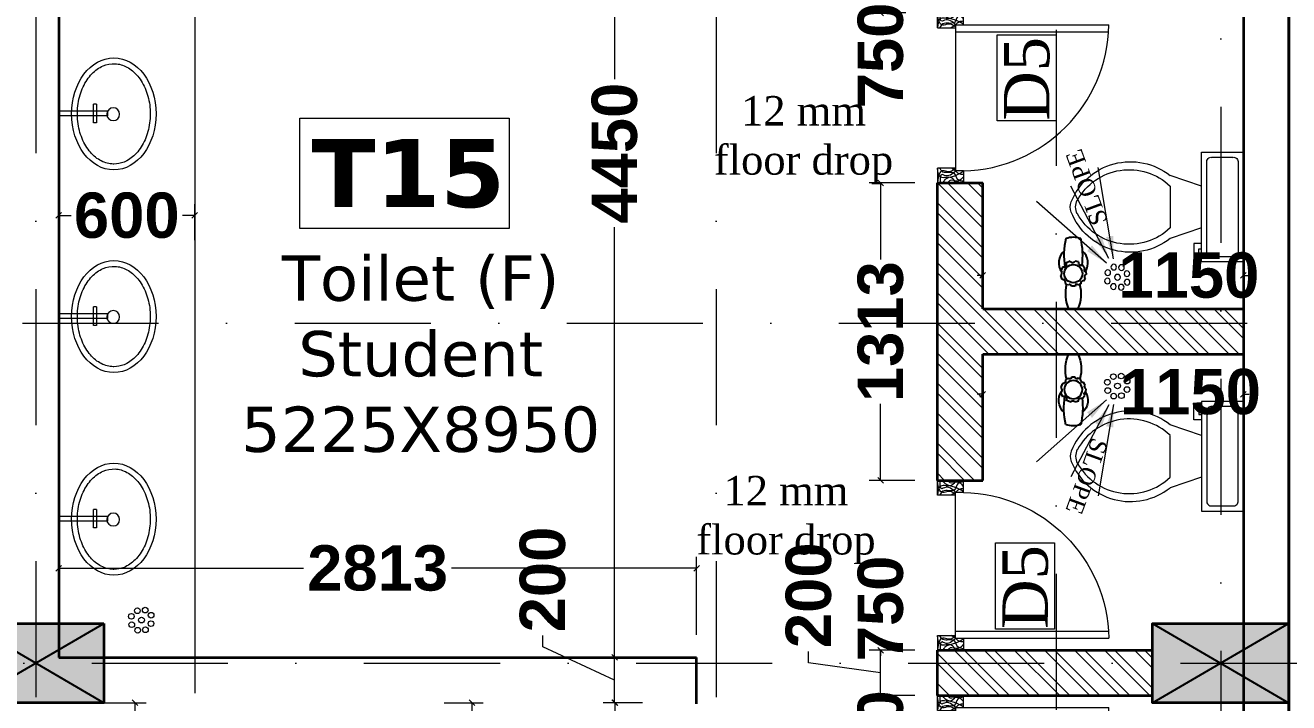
# Model space of a CAD drawing. Header units: millimetres. Extents: x -3092155 to 4513934, y -12317808 to 1850003.
# Drawn here: x -450561 to -444989, y -5519461 to -5516472 of the extents above; entities that cross this region are included whole.
import ezdxf

# ---------------------------------------------------------------- set-up
doc = ezdxf.new("R2010")
doc.units = ezdxf.units.MM
doc.header["$LTSCALE"] = 2
doc.header["$MEASUREMENT"] = 0
doc.header["$PDMODE"] = 34
doc.header["$PDSIZE"] = 500
doc.linetypes.add('DASHDOT', pattern=[1, 0.5, -0.25, 0, -0.25])
for name, color, linetype, lineweight in [('AREA AA', 162, 'Continuous', 20), ('coloumn', 10, 'Continuous', 35), ('D5', 10, 'Continuous', 5), ('DOOR', 27, 'Continuous', 5), ('expen. jt.', 130, 'Continuous', 35), ('FIXTURE', 252, 'Continuous', 0), ('GRID', 251, 'DASHDOT', 5), ('hatch toilet', 42, 'Continuous', 9), ('tap', 97, 'Continuous', 25), ('taxe', 7, 'Continuous', 9), ('TEXT', 7, 'Continuous', 13), ('toi.dim.', 214, 'Continuous', 9), ('WAll', 250, 'Continuous', 35)]:
    doc.layers.add(name, color=color, linetype=linetype, lineweight=lineweight)
doc.layers.add('partation wall', color=7, linetype='Continuous', lineweight=20, true_color=0x525023)
doc.styles.add('int dim', font='arialbd.ttf', dxfattribs={"height": 200})
doc.styles.get("Standard").update_dxf_attribs({"font": 'times.ttf', "height": 500})
doc.styles.add('style2', font='verdana.ttf')
doc.dimstyles.new('toilet detail', dxfattribs={"dimtxt": 150, "dimasz": 25, "dimexe": 50, "dimexo": 100, "dimgap": 25, "dimtad": 0, "dimdec": 0, "dimzin": 3, "dimdsep": 46, "dimtxsty": 'int dim', "dimblk": 'OBLIQUE', "dimcen": 90, "dimclrd": 214, "dimclre": 214, "dimclrt": 256, "dimadec": 0, "dimazin": 0, "dimtfac": 1, "dimtdec": 0, "dimtofl": 0, "dimtmove": 1, "dimatfit": 3, "dimfxl": 1, "dimfrac": 1, "dimtolj": 1, "dimtzin": 0, "dimlwd": -1, "dimlwe": -1, "dimarcsym": 1})
pattern_1 = [(135, (-2985404.97, 250393.17), (66.2912607, 66.2912607), []), (135, (-2985449.17, 250393.17), (66.2912607, 66.2912607), [])]

# ---------------------------------------------------------------- blocks, each defined once
blk = doc.blocks.new('S.F')
at = {"layer": 'coloumn', "ltscale": 100}
for points in [[(35455.8, -5827306.2), (35455.8, -5827656.2), (34855.8, -5827656.2), (34855.8, -5827306.2)], [(40680.8, -5827306.2), (40680.8, -5827656.2), (40080.8, -5827656.2), (40080.8, -5827306.2)]]:
    blk.add_hatch(color=256, dxfattribs=at).paths.add_polyline_path(points)
at = {"layer": 'coloumn', "lineweight": 25, "ltscale": 100}
for p, q in [((34855.8, -5827656.2), (35455.8, -5827306.2)), ((34855.8, -5827306.2), (35455.8, -5827656.2)), ((40080.8, -5827656.2), (40680.8, -5827306.2)), ((40080.8, -5827306.2), (40680.8, -5827656.2))]:
    blk.add_line(p, q, dxfattribs=at)
at = {"layer": 'coloumn', "ltscale": 100}
for points in [[(35455.8, -5827306.2), (35455.8, -5827656.2), (34855.8, -5827656.2), (34855.8, -5827306.2)], [(40680.8, -5827306.2), (40680.8, -5827656.2), (40080.8, -5827656.2), (40080.8, -5827306.2)]]:
    blk.add_lwpolyline(points, close=True, dxfattribs=at)
blk = doc.blocks.new('basin')
at = {"layer": 'FIXTURE', "ltscale": 100}
for p, q in [((-2211834.4, -6265039.4), (-2211834.4, -6264957.5)), ((-2211834.4, -6265039.4), (-2211834.4, -6264957.5)), ((-2211820.8, -6264957.5), (-2211834.4, -6264957.5)), ((-2211820.8, -6264957.5), (-2211820.8, -6265039.4)), ((-2211820.8, -6264957.5), (-2211820.8, -6265039.4)), ((-2211987.9, -6264987.1), (-2211773, -6264987.1)), ((-2211987.9, -6264987.1), (-2211773, -6264987.1)), ((-2211987.9, -6265009.1), (-2211987.9, -6264987.1)), ((-2211773, -6265009.1), (-2211987.9, -6265009.1)), ((-2211773, -6265009.1), (-2211987.9, -6265009.1)), ((-2211773, -6264987.1), (-2211773, -6265009.1)), ((-2211773, -6264987.1), (-2211773, -6265009.1)), ((-2211820.8, -6265039.4), (-2211834.4, -6265039.4)), ((-2211820.8, -6265039.4), (-2211834.4, -6265039.4))]:
    blk.add_line(p, q, dxfattribs=at)
blk.add_ellipse((-2211744.9, -6265000.5), major_axis=(0, -247.1), ratio=0.753978, dxfattribs=at)
blk.add_ellipse((-2211744.9, -6265000.5), major_axis=(0, -247.1), ratio=0.753978, dxfattribs=at)
at = {"layer": 'FIXTURE', "ltscale": 100, "extrusion": (0, 0, -1)}
blk.add_ellipse((-2211747.5, -6265002.1), major_axis=(20, -20), ratio=1, start_param=5.497787, end_param=11.780972, dxfattribs=at)
at = {"layer": 'FIXTURE', "ltscale": 100}
blk.add_open_spline([(-2211744.9, -6265222), (-2211729.8, -6265222), (-2211714.7, -6265219.1), (-2211682.6, -6265206), (-2211665.8, -6265194.7), (-2211635.4, -6265164.2), (-2211621.9, -6265145), (-2211600.6, -6265101), (-2211592.7, -6265076.2), (-2211584, -6265024.3), (-2211583, -6264997.2), (-2211588.3, -6264944.4), (-2211594.4, -6264918.7), (-2211612.8, -6264872), (-2211625.1, -6264851.1), (-2211653.6, -6264816.8), (-2211669.8, -6264803.3), (-2211703.9, -6264784.9), (-2211721.7, -6264779.9), (-2211757.4, -6264778.3), (-2211775.3, -6264781.6), (-2211810, -6264796.6), (-2211826.7, -6264808.4), (-2211856.7, -6264839.7), (-2211870, -6264859.3), (-2211890.7, -6264903.9), (-2211898.2, -6264928.9), (-2211906.2, -6264981), (-2211906.8, -6265008.1), (-2211900.8, -6265060.8), (-2211894.2, -6265086.3), (-2211875.2, -6265132.5), (-2211862.7, -6265153), (-2211833.8, -6265186.6), (-2211817.4, -6265199.6), (-2211783.1, -6265217.1), (-2211765.3, -6265221.6), (-2211746.6, -6265222), (-2211745.8, -6265222), (-2211744.9, -6265222)], degree=3, knots=[0, 0, 0, 0, 0.297002, 0.297002, 0.648161, 0.648161, 0.99932, 0.99932, 1.350478, 1.350478, 1.701637, 1.701637, 2.052795, 2.052795, 2.403954, 2.403954, 2.755113, 2.755113, 3.106271, 3.106271, 3.45743, 3.45743, 3.808588, 3.808588, 4.159747, 4.159747, 4.510906, 4.510906, 4.862064, 4.862064, 5.213223, 5.213223, 5.564381, 5.564381, 5.91554, 5.91554, 6.266699, 6.266699, 6.283185, 6.283185, 6.283185, 6.283185], dxfattribs=at)
blk.add_open_spline([(-2211744.9, -6265222), (-2211729.8, -6265222), (-2211714.7, -6265219.1), (-2211682.6, -6265206), (-2211665.8, -6265194.7), (-2211635.4, -6265164.2), (-2211621.9, -6265145), (-2211600.6, -6265101), (-2211592.7, -6265076.2), (-2211584, -6265024.3), (-2211583, -6264997.2), (-2211588.3, -6264944.4), (-2211594.4, -6264918.7), (-2211612.8, -6264872), (-2211625.1, -6264851.1), (-2211653.6, -6264816.8), (-2211669.8, -6264803.3), (-2211703.9, -6264784.9), (-2211721.7, -6264779.9), (-2211757.4, -6264778.3), (-2211775.3, -6264781.6), (-2211810, -6264796.6), (-2211826.7, -6264808.4), (-2211856.7, -6264839.7), (-2211870, -6264859.3), (-2211890.7, -6264903.9), (-2211898.2, -6264928.9), (-2211906.2, -6264981), (-2211906.8, -6265008.1), (-2211900.8, -6265060.8), (-2211894.2, -6265086.3), (-2211875.2, -6265132.5), (-2211862.7, -6265153), (-2211833.8, -6265186.6), (-2211817.4, -6265199.6), (-2211783.1, -6265217.1), (-2211765.3, -6265221.6), (-2211746.6, -6265222), (-2211745.8, -6265222), (-2211744.9, -6265222)], degree=3, knots=[0, 0, 0, 0, 0.297002, 0.297002, 0.648161, 0.648161, 0.99932, 0.99932, 1.350478, 1.350478, 1.701637, 1.701637, 2.052795, 2.052795, 2.403954, 2.403954, 2.755113, 2.755113, 3.106271, 3.106271, 3.45743, 3.45743, 3.808588, 3.808588, 4.159747, 4.159747, 4.510906, 4.510906, 4.862064, 4.862064, 5.213223, 5.213223, 5.564381, 5.564381, 5.91554, 5.91554, 6.266699, 6.266699, 6.283185, 6.283185, 6.283185, 6.283185], dxfattribs=at)
blk = doc.blocks.new('Toilet - top')
for p, q in [((9.75, -4.5), (9.75, -1.5)), ((-4.87, -6.37), (-3.37, -6.37)), ((-4.87, -7.12), (-4.87, -6.37)), ((-2.62, -7.12), (-4.87, -7.12)), ((-3.37, -6.37), (-3.37, -6)), ((-2.62, -6), (-2.62, -7.12)), ((-0.37, -6), (-1.87, -10.5)), ((5.63, -6), (7.13, -10.5)), ((5.63, -10.5), (-0.37, -10.5))]:
    blk.add_line(p, q)
blk.add_lwpolyline([(10.5, -6), (10.5, 0), (-5.25, 0), (-5.25, -6)], close=True)
for points in [[(-4.5, -1.5), (-4.5, -4.5)], [(9, -0.75), (-3.75, -0.75)], [(-3.75, -5.25), (9, -5.25)]]:
    blk.add_lwpolyline(points)
for centre, radius, start, end in [((-3.84, -1.41), 0.663, 81.8699, 188.1301), ((9.09, -1.41), 0.663, 351.8699, 98.1301), ((-3.84, -4.59), 0.663, 171.8699, 278.1301), ((9.09, -4.59), 0.663, 261.8699, 8.1301), ((5.26, -16.19), 9.13, 141.4691, 248.2606), ((5.77, -16.36), 8.5, 136.3677, 240.998), ((-0.01, -16.19), 9.13, 291.7393, 38.5307), ((-0.52, -16.36), 8.5, 299.0018, 43.6321), ((2.63, -22.05), 2, 240.998, 299.0018), ((2.63, -22.81), 2, 248.2606, 291.7393)]:
    blk.add_arc(centre, radius, start, end)
blk = doc.blocks.new('A$C3DC14F32')
at = {"layer": 'DOOR', "ltscale": 100}
for p, q in [((53, 115), (53, 756.7)), ((84, 80), (84, 755.4)), ((0, 0), (0, 115)), ((53, 115), (0, 115)), ((53, 80), (53, 115)), ((697, 115), (697, 80)), ((697, 115), (750, 115)), ((750, 115), (750, 0)), ((53, 80), (697, 80)), ((65, 0), (65, 80)), ((685, 80), (685, 0)), ((65, 0), (0, 0)), ((685, 0), (750, 0))]:
    blk.add_line(p, q, dxfattribs=at)
blk.add_arc((40.3, 100), 656.9, 1.3077, 88.8934, dxfattribs=at)
for points in [[(50, 115), (28.5, 70), (14.5, 33.5), (0, 24)], [(26.5, 115), (8, 91.5), (10.5, 56), (0, 44.5)], [(7, 115), (15, 90.5), (41.5, 75), (48, 24.5), (65, 10)], [(37, 115), (40, 96), (56, 76), (65, 61)], [(743, 115), (735, 90.5), (708.5, 75), (702, 24.5), (685, 10)], [(713, 115), (710, 96), (694, 76), (685, 61)], [(700, 115), (721.5, 70), (735.5, 33.5), (750, 24)], [(723.5, 115), (742, 91.5), (739.5, 56), (750, 44.5)], [(53, 82), (32.5, 31.5), (37, 21), (0, 12)], [(0, 81), (22.5, 62.5), (25, 15), (65, 0)], [(62, 80), (49, 49), (54, 23.5), (4, 0)], [(750, 81), (727.5, 62.5), (725, 15), (685, 0)], [(688, 80), (701, 49), (696, 23.5), (746, 0)], [(697, 82), (717.5, 31.5), (713, 21), (750, 12)]]:
    blk.add_spline(points, degree=3, dxfattribs=at)
blk = doc.blocks.new('_Oblique')
at = {"color": 0, "linetype": 'ByBlock', "lineweight": -2}
blk.add_line((-0.5, -0.5), (0.5, 0.5), dxfattribs=at)
blk = doc.blocks.new('14')
at = {"layer": 'FIXTURE', "ltscale": 15000}
for centre in [(-57, 27.9), (-38.2, 36), (-20.2, 27), (-64.7, 9.5), (-38.1, 9.5), (-12.1, 9.5), (-57, -7.8), (-38.2, -15.3), (-18.6, -8.4)]:
    blk.add_circle(centre, 6.97, dxfattribs=at)
blk = doc.blocks.new('ryr')
at = {"layer": 'tap', "ltscale": 100}
for p, q in [((1982569, -4956357.8), (1982576.1, -4956352.9)), ((1982583.7, -4956350.4), (1982590.2, -4956350.1)), ((1982598.2, -4956351.9), (1982604.6, -4956355.3)), ((1982610.7, -4956361.3), (1982614, -4956367.1)), ((1982562.6, -4956366.8), (1982560.6, -4956373.7)), ((1982561.1, -4956384.7), (1982565.1, -4956394.4)), ((1982613.7, -4956389.8), (1982610.1, -4956395.6)), ((1982616, -4956374.1), (1982616, -4956381.8)), ((1982666.3, -4956367.8), (1982666.3, -4956388.4)), ((1982572.8, -4956401.4), (1982582.2, -4956405.4)), ((1982601.5, -4956402.7), (1982592.8, -4956405.7))]:
    blk.add_line(p, q, dxfattribs=at)
blk.add_circle((1982588.3, -4956378.1), 20, dxfattribs=at)
for centre, radius, start, end in [((1982556.2, -4956378.1), 48, 160.1952, 199.8048), ((1982547.7, -4956509), 151.7, 81.7623, 103.9834), ((1982564.4, -4956380.5), 34.6, 56.5528, 138.7143), ((1982563.2, -4956360.5), 6.39, 264.6602, 25.1394), ((1982579.4, -4956350.2), 4.3, 217.9729, 357.2544), ((1982594.6, -4956348.9), 4.62, 195.6991, 319.6996), ((1982608.8, -4956357.1), 4.58, 156.5927, 294.6638), ((1982633.1, -4956440.8), 80.2, 65.5625, 105.3327), ((1982556.9, -4956379.4), 6.73, 307.8899, 56.9197), ((1982615.4, -4956370.5), 3.66, 111.8615, 279.3097), ((1982633.1, -4956315.4), 80.2, 254.6673, 294.4375), ((1982616.8, -4956386.3), 4.61, 99.2597, 228.4484), ((1982547.7, -4956247.1), 151.7, 256.0166, 279.8379), ((1982564.4, -4956375.7), 34.6, 221.3317, 306.2699), ((1982568.6, -4956398.3), 5.26, 323.2148, 132.0605), ((1982587.4, -4956410.2), 7.04, 39.9617, 136.8268), ((1982588.3, -4956378.1), 28, 279.2436, 279.2439), ((1982607.8, -4956401.6), 6.38, 69.0303, 190.3369)]:
    blk.add_arc(centre, radius, start, end, dxfattribs=at)
blk = doc.blocks.new('*D1236')
at = {"layer": 'Defpoints', "color": 0, "lineweight": 50, "ltscale": 100, "transparency": 16777216}
for p in [(-1419582.2, -5389960.7), (-1419359.9, -5389960.7), (-1419359.8, -5390860.7)]:
    blk.add_point(p, dxfattribs=at)
at = {"layer": 'toi.dim.', "color": 214, "ltscale": 100, "transparency": 16777216}
for p, q in [((-1419459.9, -5389960.7), (-1419632.2, -5389960.7)), ((-1419582.2, -5389960.7), (-1419582.2, -5390249.4)), ((-1419582.2, -5390860.7), (-1419582.2, -5390743)), ((-1419459.8, -5390860.7), (-1419632.2, -5390860.7))]:
    blk.add_line(p, q, dxfattribs=at)
at = {"layer": 'toi.dim.', "color": 214, "ltscale": 100, "transparency": 16777216, "xscale": 25, "yscale": 25, "zscale": 25}
for p, rotation in [((-1419582.2, -5389960.7), 90), ((-1419582.2, -5390860.7), 270)]:
    blk.add_blockref('_Oblique', p, dxfattribs=dict(at, rotation=rotation))
at = {"layer": 'toi.dim.', "ltscale": 100, "transparency": 16777216, "insert": (-1419582.2, -5390496.2), "char_height": 200, "attachment_point": 5, "rotation": 90, "style": 'int dim'}
blk.add_mtext('\\A1;900', dxfattribs=at)
blk = doc.blocks.new('*D1269')
at = {"layer": 'Defpoints', "color": 0, "lineweight": 50, "ltscale": 100, "transparency": 16777216}
for p in [(-1419583.1, -5389760.7), (-1419360.8, -5389760.7), (-1419359.9, -5389960.7)]:
    blk.add_point(p, dxfattribs=at)
at = {"layer": 'toi.dim.', "color": 214, "ltscale": 100, "transparency": 16777216}
for p, q in [((-1419900.4, -5389714.6), (-1419900.4, -5389664.6)), ((-1419583.1, -5389860.7), (-1419900.4, -5389714.6)), ((-1419460.8, -5389760.7), (-1419633.1, -5389760.7)), ((-1419583.1, -5389960.7), (-1419583.1, -5389760.7)), ((-1419459.9, -5389960.7), (-1419633.1, -5389960.7))]:
    blk.add_line(p, q, dxfattribs=at)
at = {"layer": 'toi.dim.', "color": 214, "ltscale": 100, "transparency": 16777216, "xscale": 25, "yscale": 25, "zscale": 25}
for p, rotation in [((-1419583.1, -5389760.7), 90), ((-1419583.1, -5389960.7), 270)]:
    blk.add_blockref('_Oblique', p, dxfattribs=dict(at, rotation=rotation))
at = {"layer": 'toi.dim.', "ltscale": 100, "transparency": 16777216, "insert": (-1419900.4, -5389416.9), "char_height": 200, "attachment_point": 5, "rotation": 90, "style": 'int dim'}
blk.add_mtext('\\A1;200', dxfattribs=at)
blk = doc.blocks.new('*D1270')
at = {"layer": 'Defpoints', "color": 0, "lineweight": 50, "ltscale": 100, "transparency": 16777216}
for p in [(-1419583.1, -5385310.7), (-1419359.8, -5385310.7), (-1419360.8, -5389760.7)]:
    blk.add_point(p, dxfattribs=at)
at = {"layer": 'toi.dim.', "color": 214, "ltscale": 100, "transparency": 16777216}
for p, q in [((-1419459.8, -5385310.7), (-1419633.1, -5385310.7)), ((-1419583.1, -5385310.7), (-1419583.1, -5387209.4)), ((-1419583.1, -5389760.7), (-1419583.1, -5387862)), ((-1419460.8, -5389760.7), (-1419633.1, -5389760.7))]:
    blk.add_line(p, q, dxfattribs=at)
at = {"layer": 'toi.dim.', "color": 214, "ltscale": 100, "transparency": 16777216, "xscale": 25, "yscale": 25, "zscale": 25}
for p, rotation in [((-1419583.1, -5385310.7), 90), ((-1419583.1, -5389760.7), 270)]:
    blk.add_blockref('_Oblique', p, dxfattribs=dict(at, rotation=rotation))
at = {"layer": 'toi.dim.', "ltscale": 100, "transparency": 16777216, "insert": (-1419583.1, -5387535.7), "char_height": 200, "attachment_point": 5, "rotation": 90, "style": 'int dim'}
blk.add_mtext('\\A1;4450', dxfattribs=at)
blk = doc.blocks.new('*D1276')
at = {"layer": 'Defpoints', "color": 0, "lineweight": 50, "ltscale": 100, "transparency": 16777216}
for p in [(-1418410.2, -5389929.4), (-1418159.8, -5389929.4), (-1418159.8, -5390679.4)]:
    blk.add_point(p, dxfattribs=at)
at = {"layer": 'toi.dim.', "color": 214, "ltscale": 100, "transparency": 16777216}
for p, q in [((-1418259.8, -5389929.4), (-1418460.2, -5389929.4)), ((-1418410.2, -5389929.4), (-1418410.2, -5389904.4)), ((-1418259.8, -5390679.4), (-1418460.2, -5390679.4)), ((-1418410.2, -5390679.4), (-1418410.2, -5390704.4))]:
    blk.add_line(p, q, dxfattribs=at)
at = {"layer": 'toi.dim.', "color": 214, "ltscale": 100, "transparency": 16777216, "xscale": 25, "yscale": 25, "zscale": 25}
for p, rotation in [((-1418410.2, -5389929.4), 270), ((-1418410.2, -5390679.4), 90)]:
    blk.add_blockref('_Oblique', p, dxfattribs=dict(at, rotation=rotation))
at = {"layer": 'toi.dim.', "ltscale": 100, "transparency": 16777216, "insert": (-1418410.2, -5390139.2), "char_height": 200, "attachment_point": 5, "rotation": 90, "style": 'int dim'}
blk.add_mtext('\\A1;750', dxfattribs=at)
blk = doc.blocks.new('*D1237')
at = {"layer": 'Defpoints', "color": 0, "lineweight": 50, "ltscale": 100, "transparency": 16777216}
for p in [(-1418410.2, -5389729.4), (-1418159.8, -5389729.4), (-1418159.8, -5389929.4)]:
    blk.add_point(p, dxfattribs=at)
at = {"layer": 'toi.dim.', "color": 214, "ltscale": 100, "transparency": 16777216}
for p, q in [((-1418727.5, -5389784.3), (-1418727.5, -5389734.3)), ((-1418259.8, -5389729.4), (-1418460.2, -5389729.4)), ((-1418410.2, -5389929.4), (-1418410.2, -5389729.4)), ((-1418410.2, -5389829.4), (-1418727.5, -5389784.3)), ((-1418259.8, -5389929.4), (-1418460.2, -5389929.4))]:
    blk.add_line(p, q, dxfattribs=at)
at = {"layer": 'toi.dim.', "color": 214, "ltscale": 100, "transparency": 16777216, "xscale": 25, "yscale": 25, "zscale": 25}
for p, rotation in [((-1418410.2, -5389729.4), 90), ((-1418410.2, -5389929.4), 270)]:
    blk.add_blockref('_Oblique', p, dxfattribs=dict(at, rotation=rotation))
at = {"layer": 'toi.dim.', "ltscale": 100, "transparency": 16777216, "insert": (-1418727.5, -5389486.5), "char_height": 200, "attachment_point": 5, "rotation": 90, "style": 'int dim'}
blk.add_mtext('\\A1;200', dxfattribs=at)
blk = doc.blocks.new('*D1238')
at = {"layer": 'Defpoints', "color": 0, "lineweight": 50, "ltscale": 100, "transparency": 16777216}
for p in [(-1418410.2, -5388979.4), (-1418159.8, -5388979.4), (-1418159.8, -5389729.4)]:
    blk.add_point(p, dxfattribs=at)
at = {"layer": 'toi.dim.', "color": 214, "ltscale": 100, "transparency": 16777216}
for p, q in [((-1418259.8, -5388979.4), (-1418460.2, -5388979.4)), ((-1418410.2, -5388979.4), (-1418410.2, -5388954.4)), ((-1418259.8, -5389729.4), (-1418460.2, -5389729.4)), ((-1418410.2, -5389729.4), (-1418410.2, -5389754.4))]:
    blk.add_line(p, q, dxfattribs=at)
at = {"layer": 'toi.dim.', "color": 214, "ltscale": 100, "transparency": 16777216, "xscale": 25, "yscale": 25, "zscale": 25}
for p, rotation in [((-1418410.2, -5388979.4), 270), ((-1418410.2, -5389729.4), 90)]:
    blk.add_blockref('_Oblique', p, dxfattribs=dict(at, rotation=rotation))
at = {"layer": 'toi.dim.', "ltscale": 100, "transparency": 16777216, "insert": (-1418410.2, -5389544.6), "char_height": 200, "attachment_point": 5, "rotation": 90, "style": 'int dim'}
blk.add_mtext('\\A1;750', dxfattribs=at)
blk = doc.blocks.new('*D1239')
at = {"layer": 'Defpoints', "color": 0, "lineweight": 50, "ltscale": 100, "transparency": 16777216}
for p in [(-1418410.2, -5387666.9), (-1418159.8, -5387666.9), (-1418159.8, -5388979.4)]:
    blk.add_point(p, dxfattribs=at)
at = {"layer": 'toi.dim.', "color": 214, "ltscale": 100, "transparency": 16777216}
for p, q in [((-1418259.8, -5387666.9), (-1418460.2, -5387666.9)), ((-1418410.2, -5387666.9), (-1418410.2, -5388004.5)), ((-1418410.2, -5388979.4), (-1418410.2, -5388641.9)), ((-1418259.8, -5388979.4), (-1418460.2, -5388979.4))]:
    blk.add_line(p, q, dxfattribs=at)
at = {"layer": 'toi.dim.', "color": 214, "ltscale": 100, "transparency": 16777216, "xscale": 25, "yscale": 25, "zscale": 25}
for p, rotation in [((-1418410.2, -5387666.9), 90), ((-1418410.2, -5388979.4), 270)]:
    blk.add_blockref('_Oblique', p, dxfattribs=dict(at, rotation=rotation))
at = {"layer": 'toi.dim.', "ltscale": 100, "transparency": 16777216, "insert": (-1418410.2, -5388323.2), "char_height": 200, "attachment_point": 5, "rotation": 90, "style": 'int dim'}
blk.add_mtext('\\A1;1313', dxfattribs=at)
blk = doc.blocks.new('*D1240')
at = {"layer": 'Defpoints', "color": 0, "lineweight": 50, "ltscale": 100, "transparency": 16777216}
for p in [(-1418410.2, -5386916.9), (-1418159.8, -5386916.9), (-1418159.8, -5387666.9)]:
    blk.add_point(p, dxfattribs=at)
at = {"layer": 'toi.dim.', "color": 214, "ltscale": 100, "transparency": 16777216}
for p, q in [((-1418259.8, -5386916.9), (-1418460.2, -5386916.9)), ((-1418410.2, -5386916.9), (-1418410.2, -5386891.9)), ((-1418259.8, -5387666.9), (-1418460.2, -5387666.9)), ((-1418410.2, -5387666.9), (-1418410.2, -5387691.9))]:
    blk.add_line(p, q, dxfattribs=at)
at = {"layer": 'toi.dim.', "color": 214, "ltscale": 100, "transparency": 16777216, "xscale": 25, "yscale": 25, "zscale": 25}
for p, rotation in [((-1418410.2, -5386916.9), 270), ((-1418410.2, -5387666.9), 90)]:
    blk.add_blockref('_Oblique', p, dxfattribs=dict(at, rotation=rotation))
at = {"layer": 'toi.dim.', "ltscale": 100, "transparency": 16777216, "insert": (-1418410.2, -5387104.4), "char_height": 200, "attachment_point": 5, "rotation": 90, "style": 'int dim'}
blk.add_mtext('\\A1;750', dxfattribs=at)
blk = doc.blocks.new('*D1280')
at = {"layer": 'Defpoints', "color": 0, "lineweight": 50, "ltscale": 100, "transparency": 16777216}
for p in [(-1420435.2, -5389960.7), (-1420212.7, -5389960.7), (-1420435.2, -5390860.7)]:
    blk.add_point(p, dxfattribs=at)
at = {"layer": 'toi.dim.', "color": 214, "ltscale": 100, "transparency": 16777216}
for p, q in [((-1420335.2, -5389960.7), (-1420162.7, -5389960.7)), ((-1420212.7, -5389960.7), (-1420212.7, -5390163.9)), ((-1420212.7, -5390860.7), (-1420212.7, -5390657.4)), ((-1420335.2, -5390860.7), (-1420162.7, -5390860.7))]:
    blk.add_line(p, q, dxfattribs=at)
at = {"layer": 'toi.dim.', "color": 214, "ltscale": 100, "transparency": 16777216, "xscale": 25, "yscale": 25, "zscale": 25}
for p, rotation in [((-1420212.7, -5389960.7), 90), ((-1420212.7, -5390860.7), 270)]:
    blk.add_blockref('_Oblique', p, dxfattribs=dict(at, rotation=rotation))
at = {"layer": 'toi.dim.', "ltscale": 100, "transparency": 16777216, "insert": (-1420212.7, -5390410.7), "char_height": 200, "attachment_point": 5, "rotation": 90, "style": 'int dim'}
blk.add_mtext('\\A1;900', dxfattribs=at)
blk = doc.blocks.new('*D1301')
at = {"layer": 'Defpoints', "color": 0, "lineweight": 50, "ltscale": 100, "transparency": 16777216}
for p in [(-1422034.8, -5389367.1), (-1419221.9, -5389760.7), (-1422034.8, -5389785.9)]:
    blk.add_point(p, dxfattribs=at)
at = {"layer": 'toi.dim.', "color": 214, "ltscale": 100, "transparency": 16777216}
for p, q in [((-1422034.8, -5389685.9), (-1422034.8, -5389317.1)), ((-1419221.9, -5389660.7), (-1419221.9, -5389317.1)), ((-1422034.8, -5389367.1), (-1420954.6, -5389367.1)), ((-1419221.9, -5389367.1), (-1420302.1, -5389367.1))]:
    blk.add_line(p, q, dxfattribs=at)
at = {"layer": 'toi.dim.', "color": 214, "ltscale": 100, "transparency": 16777216, "xscale": 25, "yscale": 25, "zscale": 25, "rotation": 180}
blk.add_blockref('_Oblique', (-1422034.8, -5389367.1), dxfattribs=at)
at = {"layer": 'toi.dim.', "color": 214, "ltscale": 100, "transparency": 16777216, "xscale": 25, "yscale": 25, "zscale": 25}
blk.add_blockref('_Oblique', (-1419221.9, -5389367.1), dxfattribs=at)
at = {"layer": 'toi.dim.', "ltscale": 100, "transparency": 16777216, "insert": (-1420628.4, -5389367.1), "char_height": 200, "attachment_point": 5, "style": 'int dim'}
blk.add_mtext('\\A1;2813', dxfattribs=at)
blk = doc.blocks.new('*D1303')
at = {"layer": 'Defpoints', "color": 0, "lineweight": 50, "ltscale": 100, "transparency": 16777216}
for p in [(-1422034.8, -5387810.7), (-1422034.8, -5388020), (-1421434.8, -5388020)]:
    blk.add_point(p, dxfattribs=at)
at = {"layer": 'toi.dim.', "color": 214, "ltscale": 100, "transparency": 16777216}
for p, q in [((-1422034.8, -5387920), (-1422034.8, -5387760.7)), ((-1422034.8, -5387810.7), (-1421980.1, -5387810.7)), ((-1421434.8, -5387810.7), (-1421489.6, -5387810.7)), ((-1421434.8, -5387920), (-1421434.8, -5387760.7))]:
    blk.add_line(p, q, dxfattribs=at)
at = {"layer": 'toi.dim.', "color": 214, "ltscale": 100, "transparency": 16777216, "xscale": 25, "yscale": 25, "zscale": 25, "rotation": 180}
blk.add_blockref('_Oblique', (-1422034.8, -5387810.7), dxfattribs=at)
at = {"layer": 'toi.dim.', "color": 214, "ltscale": 100, "transparency": 16777216, "xscale": 25, "yscale": 25, "zscale": 25}
blk.add_blockref('_Oblique', (-1421434.8, -5387810.7), dxfattribs=at)
at = {"layer": 'toi.dim.', "ltscale": 100, "transparency": 16777216, "insert": (-1421734.8, -5387810.7), "char_height": 200, "attachment_point": 5, "style": 'int dim'}
blk.add_mtext('\\A1;600', dxfattribs=at)
blk = doc.blocks.new('*D1245')
at = {"layer": 'Defpoints', "color": 0, "lineweight": 50, "ltscale": 100, "transparency": 16777216}
for p in [(-1422034.8, -5389960.7), (-1422034.8, -5391760.7), (-1421698.5, -5391760.7)]:
    blk.add_point(p, dxfattribs=at)
at = {"layer": 'toi.dim.', "color": 214, "ltscale": 100, "transparency": 16777216}
for p, q in [((-1421934.8, -5389960.7), (-1421648.5, -5389960.7)), ((-1421698.5, -5389960.7), (-1421698.5, -5390553.8)), ((-1421698.5, -5391760.7), (-1421698.5, -5391189.4)), ((-1421934.8, -5391760.7), (-1421648.5, -5391760.7))]:
    blk.add_line(p, q, dxfattribs=at)
at = {"layer": 'toi.dim.', "color": 214, "ltscale": 100, "transparency": 16777216, "xscale": 25, "yscale": 25, "zscale": 25}
for p, rotation in [((-1421698.5, -5389960.7), 90), ((-1421698.5, -5391760.7), 270)]:
    blk.add_blockref('_Oblique', p, dxfattribs=dict(at, rotation=rotation))
at = {"layer": 'toi.dim.', "ltscale": 100, "transparency": 16777216, "insert": (-1421698.5, -5390871.6), "char_height": 200, "attachment_point": 5, "rotation": 90, "style": 'int dim'}
blk.add_mtext('\\A1;1800', dxfattribs=at)
blk = doc.blocks.new('*D1310')
at = {"layer": 'Defpoints', "color": 0, "lineweight": 50, "ltscale": 100, "transparency": 16777216}
for p in [(-1417959.8, -5388535.8), (-1416810.3, -5388535.8), (-1417959.8, -5388599.7)]:
    blk.add_point(p, dxfattribs=at)
at = {"layer": 'toi.dim.', "color": 214, "ltscale": 100, "transparency": 16777216}
for p, q in [((-1417959.8, -5388599.7), (-1417984.8, -5388599.7)), ((-1417959.8, -5388635.8), (-1417959.8, -5388649.7)), ((-1416810.3, -5388599.7), (-1416785.3, -5388599.7)), ((-1416810.3, -5388635.8), (-1416810.3, -5388649.7))]:
    blk.add_line(p, q, dxfattribs=at)
at = {"layer": 'toi.dim.', "color": 214, "ltscale": 100, "transparency": 16777216, "xscale": 25, "yscale": 25, "zscale": 25}
blk.add_blockref('_Oblique', (-1417959.8, -5388599.7), dxfattribs=at)
at = {"layer": 'toi.dim.', "color": 214, "ltscale": 100, "transparency": 16777216, "xscale": 25, "yscale": 25, "zscale": 25, "rotation": 180}
blk.add_blockref('_Oblique', (-1416810.3, -5388599.7), dxfattribs=at)
at = {"layer": 'toi.dim.', "ltscale": 100, "transparency": 16777216, "insert": (-1417043.5, -5388588.9), "char_height": 200, "attachment_point": 5, "style": 'int dim'}
blk.add_mtext('\\A1;1150', dxfattribs=at)
blk = doc.blocks.new('*D1311')
at = {"layer": 'Defpoints', "color": 0, "lineweight": 50, "ltscale": 100, "transparency": 16777216}
for p in [(-1417959.8, -5388075.1), (-1417959.8, -5388178.2), (-1416810.3, -5388178.2)]:
    blk.add_point(p, dxfattribs=at)
at = {"layer": 'toi.dim.', "color": 214, "ltscale": 100, "transparency": 16777216}
for p, q in [((-1417959.8, -5388078.2), (-1417959.8, -5388025.1)), ((-1416810.3, -5388078.2), (-1416810.3, -5388025.1)), ((-1417959.8, -5388075.1), (-1417984.8, -5388075.1)), ((-1416810.3, -5388075.1), (-1416785.3, -5388075.1))]:
    blk.add_line(p, q, dxfattribs=at)
at = {"layer": 'toi.dim.', "color": 214, "ltscale": 100, "transparency": 16777216, "xscale": 25, "yscale": 25, "zscale": 25}
blk.add_blockref('_Oblique', (-1417959.8, -5388075.1), dxfattribs=at)
at = {"layer": 'toi.dim.', "color": 214, "ltscale": 100, "transparency": 16777216, "xscale": 25, "yscale": 25, "zscale": 25, "rotation": 180}
blk.add_blockref('_Oblique', (-1416810.3, -5388075.1), dxfattribs=at)
at = {"layer": 'toi.dim.', "ltscale": 100, "transparency": 16777216, "insert": (-1417050.7, -5388075.1), "char_height": 200, "attachment_point": 5, "style": 'int dim'}
blk.add_mtext('\\A1;1150', dxfattribs=at)
blk = doc.blocks.new('u67u6ujuj')
at = {"layer": 'hatch toilet', "ltscale": 100}
h = blk.add_hatch(dxfattribs=at)
h.set_pattern_fill('ANSI32', color=256, scale=250, style=0)
h.set_pattern_definition(pattern_1)
h.paths.add_polyline_path([(-1417959.8, -5388423.2), (-1417959.8, -5388979.4), (-1418044.8, -5388979.4), (-1418044.8, -5388979.4), (-1418159.8, -5388979.4), (-1418159.8, -5387666.9), (-1418044.8, -5387666.9), (-1417959.8, -5387666.9), (-1417959.8, -5388223.2), (-1416810.3, -5388223.2), (-1416810.3, -5388423.2)])
h = blk.add_hatch(dxfattribs=at)
h.set_pattern_fill('ANSI32', color=256, scale=250, style=0)
h.set_pattern_definition(pattern_1)
h.paths.add_polyline_path([(-1417209.8, -5389729.4), (-1417209.8, -5389929.4), (-1418159.8, -5389929.4), (-1418159.8, -5389729.4)])
at = {"layer": 'D5'}
for points in [[(-1417636.1, -5387013), (-1417636.1, -5387393.5), (-1417896.7, -5387393.5), (-1417896.7, -5387013)], [(-1417642.7, -5389255.3), (-1417642.7, -5389635.8), (-1417903.3, -5389635.8), (-1417903.3, -5389255.3)]]:
    blk.add_lwpolyline(points, close=True, dxfattribs=at)
at = {"layer": 'partation wall', "ltscale": 100}
blk.add_line((-1421434.8, -5386891.9), (-1421434.8, -5389917.9), dxfattribs=at)
at = {"layer": 'TEXT', "ltscale": 100}
blk.add_lwpolyline([(-1420970.9, -5387380.9), (-1420048.2, -5387380.9), (-1420048.2, -5387868.1), (-1420970.9, -5387868.1)], close=True, dxfattribs=at)
at = {"layer": 'WAll', "ltscale": 100}
for p, q in [((-1416610.2, -5385110.7), (-1416610.2, -5394460.7)), ((-1416810.3, -5385310.7), (-1416810.3, -5394260.7)), ((-1422034.8, -5386891.9), (-1422034.8, -5389760.7)), ((-1418159.8, -5388979.4), (-1418159.8, -5387666.9)), ((-1418159.8, -5387666.9), (-1417959.8, -5387666.9)), ((-1417959.8, -5388223.2), (-1417959.8, -5387666.9)), ((-1417959.8, -5388223.2), (-1416809.8, -5388223.2)), ((-1417959.8, -5388979.4), (-1417959.8, -5388423.2)), ((-1417959.8, -5388423.2), (-1416809.8, -5388423.2)), ((-1418159.8, -5388979.4), (-1417959.8, -5388979.4)), ((-1422034.8, -5389760.7), (-1419221.9, -5389760.7)), ((-1419221.9, -5389965.5), (-1419221.9, -5389760.7)), ((-1418159.8, -5389929.4), (-1418159.8, -5389729.4)), ((-1418159.8, -5389729.4), (-1417209.8, -5389729.4)), ((-1418159.8, -5389929.4), (-1417209.8, -5389929.4))]:
    blk.add_line(p, q, dxfattribs=at)
at = {"layer": 'DOOR', "ltscale": 100, "rotation": 269.9994965937138}
for p in [(-1418159.8, -5386916.9), (-1418159.8, -5389929.4)]:
    blk.add_blockref('A$C3DC14F32', p, dxfattribs=at)
at = {"layer": 'DOOR', "ltscale": 100, "xscale": -1, "rotation": 270.0005034062861}
blk.add_blockref('A$C3DC14F32', (-1418159.8, -5389729.4), dxfattribs=at)
at = {"layer": 'FIXTURE', "ltscale": 100}
for p in [(789953.1, 877638.2), (789953.1, 876743.9), (789953.1, 875849.8)]:
    blk.add_blockref('basin', p, dxfattribs=at)
at = {"layer": 'FIXTURE', "ltscale": 100, "extrusion": (0, 0, -1), "yscale": 30.77059217263013, "zscale": -30.7705921728903}
for p, xscale, rotation in [((1416810.3, -5387854), 30.77059217263013, 90.00000000000004), ((1416810.3, -5388792.4), -30.77059217263013, 90)]:
    blk.add_blockref('Toilet - top', p, dxfattribs=dict(at, xscale=xscale, rotation=rotation))
at = {"layer": 'FIXTURE', "lineweight": 40, "yscale": 2, "zscale": 2, "rotation": 270}
for p, xscale in [((8495195.9, -1422890.6), 2), ((8495195.9, -9353755.8), -2)]:
    blk.add_blockref('ryr', p, dxfattribs=dict(at, xscale=xscale))
at = {"layer": 'FIXTURE', "yscale": 1.8, "zscale": 1.8}
for p, xscale, rotation in [((-1417325.4, -5388141.6), -1.8, 110.471190732132), ((-1417325.4, -5388504.7), 1.8, 69.528809267868), ((-1421629.8, -5389537.7), 1.8, 69.528809267868)]:
    blk.add_blockref('14', p, dxfattribs=dict(at, xscale=xscale, rotation=rotation))
at = {"layer": 'D5', "char_height": 200, "width": 464.194, "attachment_point": 8, "rotation": 90}
for insert in [(-1417663.2, -5387207.6), (-1417669.8, -5389449.9)]:
    blk.add_mtext('\\pt2000;D5', dxfattribs=dict(at, insert=insert))
at = {"layer": 'taxe', "color": 0, "char_height": 130, "attachment_point": 8}
for insert in [(-1418750.1, -5387672.6), (-1418827.5, -5389348.8)]:
    blk.add_mtext('12 mm \\Pfloor drop', dxfattribs=dict(at, insert=insert))
at = {"layer": 'taxe', "color": 0, "char_height": 75}
for insert, attachment_point, rotation in [((-1417537.2, -5387699.4), 2, 110.1018), ((-1417537.2, -5388948.5), 8, 249.8982)]:
    blk.add_mtext('SLOPE', dxfattribs=dict(at, insert=insert, attachment_point=attachment_point, rotation=rotation))
at = {"layer": 'TEXT', "ltscale": 100, "insert": (-1420919.2, -5387473.7), "char_height": 300, "attachment_point": 1, "style": 'style2'}
blk.add_mtext('{\\fVerdana|b1|i0|c0|p34;T15}', dxfattribs=at)
at = {"layer": 'TEXT', "lineweight": 25, "ltscale": 100, "insert": (-1420438.5, -5387986.9), "char_height": 200, "width": 2036.527, "attachment_point": 2, "style": 'style2'}
blk.add_mtext('Toilet (F) Student 5225X8950', dxfattribs=at)
at = {"layer": 'toi.dim.', "ltscale": 100}
for base, p1, p2, angle, picture, middle in [((-1419583.1, -5385310.7), (-1419360.8, -5389760.7), (-1419359.8, -5385310.7), 90, '*D1270', (-1419583.1, -5387535.7)), ((-1422034.8, -5387810.7), (-1421434.8, -5388020), (-1422034.8, -5388020), 180, '*D1303', (-1421734.8, -5387810.7)), ((-1418410.2222, -5387666.9375), (-1418159.8461, -5388979.4377), (-1418159.8401, -5387666.9375), 90, '*D1239', (-1418410.2222, -5388323.1876)), ((-1422034.8, -5389367.1), (-1419221.9, -5389760.7), (-1422034.8, -5389785.9), 180, '*D1301', (-1420628.4, -5389367.1)), ((-1420212.7, -5389960.7), (-1420435.2, -5390860.7), (-1420435.2, -5389960.7), 90, '*D1280', (-1420212.7, -5390410.7))]:
    dim = blk.add_linear_dim(base=base, p1=p1, p2=p2, angle=angle, dimstyle='toilet detail', dxfattribs=at)
    dim.commit()
    dim.dimension.update_dxf_attribs({"geometry": picture, "text_midpoint": middle})
for base, p1, p2, angle, picture, middle in [((-1418410.2, -5386916.9), (-1418159.8, -5387666.9), (-1418159.8, -5386916.9), 90, '*D1240', (-1418410.2, -5387104.4)), ((-1417959.8461, -5388075.1029), (-1416810.26, -5388178.1845), (-1417959.8461, -5388178.1845), 180, '*D1311', (-1417050.6519, -5388075.1029)), ((-1417959.8461, -5388599.661), (-1416810.26, -5388535.7981), (-1417959.8461, -5388535.7981), 180, '*D1310', (-1417043.4508, -5388588.8729)), ((-1418410.2, -5388979.4), (-1418159.8, -5389729.4), (-1418159.8, -5388979.4), 90, '*D1238', (-1418410.2, -5389544.6)), ((-1419583.1, -5389760.7), (-1419359.9, -5389960.7), (-1419360.8, -5389760.7), 90, '*D1269', (-1419900.4, -5389639.6)), ((-1418410.2, -5389729.4), (-1418159.8, -5389929.4), (-1418159.8, -5389729.4), 90, '*D1237', (-1418727.5, -5389709.3)), ((-1418410.2, -5389929.4), (-1418159.8, -5390679.4), (-1418159.8, -5389929.4), 90, '*D1276', (-1418410.2, -5390139.2)), ((-1421698.5, -5391760.7), (-1422034.8, -5389960.7), (-1422034.8, -5391760.7), 90, '*D1245', (-1421698.5, -5390871.6)), ((-1419582.2, -5389960.7), (-1419359.8, -5390860.7), (-1419359.9, -5389960.7), 90, '*D1236', (-1419582.2, -5390496.2))]:
    dim = blk.add_linear_dim(base=base, p1=p1, p2=p2, angle=angle, dimstyle='toilet detail', dxfattribs=at)
    dim.commit()
    dim.dimension.update_dxf_attribs({"geometry": picture, "text_midpoint": middle, "dimtype": 160})
at = {"layer": 'AREA AA', "ltscale": 100}
for points in [[(-1417382.8, -5388001.7), (-1417451.1, -5387598.6)], [(-1417402.9, -5388000.4), (-1417570.7, -5387681.9)], [(-1417413.8, -5388021.7), (-1417722.3, -5387748.4)], [(-1417413.8, -5388624.7), (-1417722.3, -5388898)], [(-1417402.9, -5388646), (-1417570.7, -5388964.5)], [(-1417382.8, -5388644.7), (-1417451.1, -5389047.7)]]:
    blk.add_leader(points, dimstyle='toilet detail', override={"dimasz": 100, "dimclrd": 256}, dxfattribs=at)

msp = doc.modelspace()

# ---------------------------------------------------------------- linework, layer by layer
at = {"layer": 'expen. jt.', "ltscale": 100}
msp.add_line((-444989.3, -5514611.2), (-444989.3, -5526661.2), dxfattribs=at)
at = {"layer": 'GRID', "color": 5, "ltscale": 600}
for p, q in [((-445289, -5497630.3), (-445289, -5586432.3)), ((-446013.9, -5498491), (-446013.9, -5585571.5)), ((-450513.9, -5499634.4), (-450513.9, -5584428.2)), ((-447514.4, -5499634.4), (-447514.4, -5584428.2))]:
    msp.add_line(p, q, dxfattribs=at)
at = {"layer": 'GRID', "color": 6, "ltscale": 600}
for p, q in [((-460173.8, -5517786.2), (-367334.4, -5517786.2)), ((-461068.2, -5519286.2), (-366440.7, -5519286.2))]:
    msp.add_line(p, q, dxfattribs=at)

# ---------------------------------------------------------------- block references
at = {"layer": 'coloumn'}
msp.add_blockref('S.F', (-485670.2, 308195), dxfattribs=at)
at = {"layer": 'WAll'}
msp.add_blockref('u67u6ujuj', (971621.3, -129500.5), dxfattribs=at)

doc.saveas('drawing.dxf')
